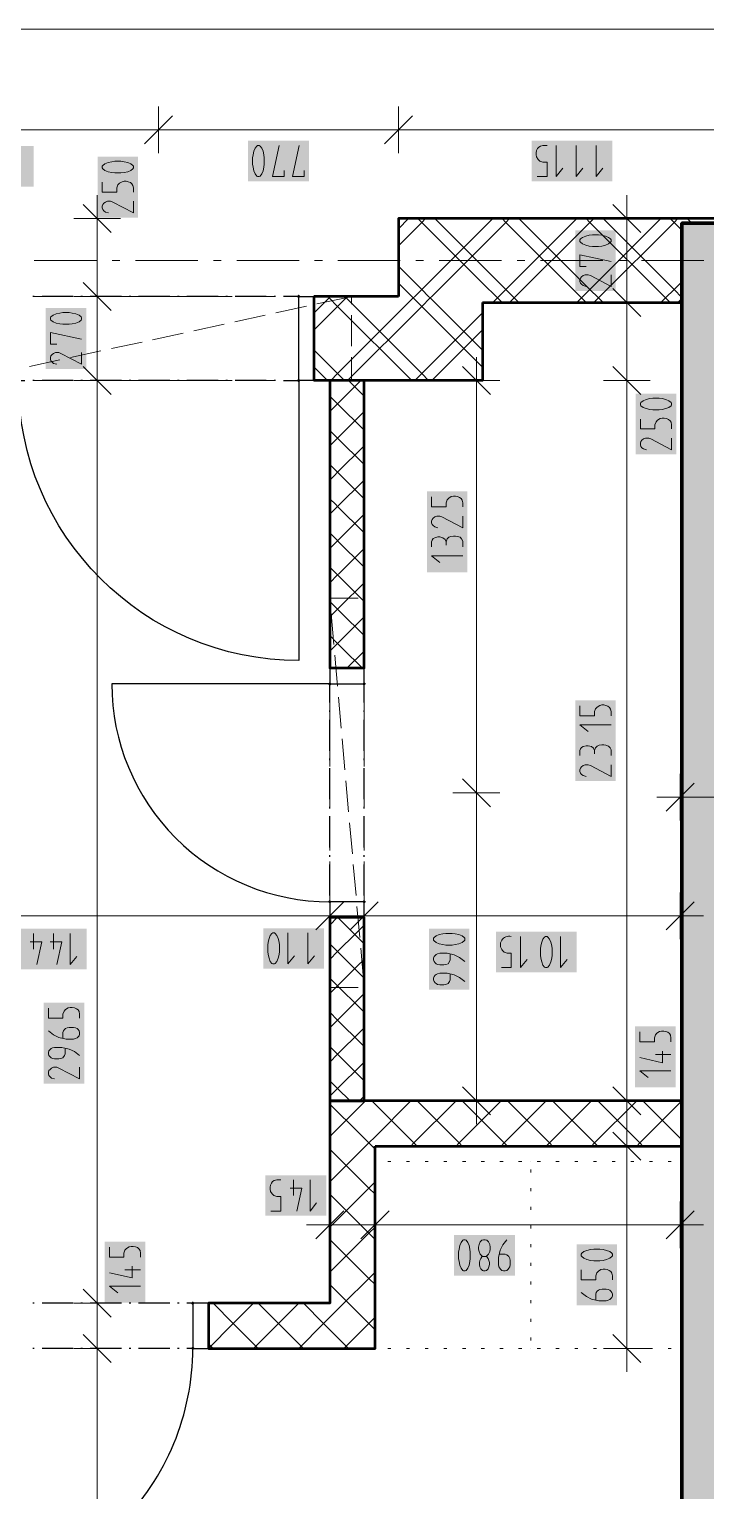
# Model space of a CAD drawing. Header units: millimetres. Extents: x 0 to 594, y 0 to 420.
# Drawn here: x 392.94 to 415.2, y 176.43 to 224.56 of the extents above; entities that cross this region are included whole.
import ezdxf

# ---------------------------------------------------------------- set-up
doc = ezdxf.new("R2010")
doc.units = ezdxf.units.MM
doc.header["$LTSCALE"] = 8
for name, color, linetype in [('PDF_Dvere', 7, 'Continuous'), ('PDF_Koty delkove', 7, 'Continuous'), ('PDF_Nabytek', 7, 'Continuous'), ('PDF_Osy hlavni', 7, 'Continuous'), ('PDF_Preklady', 7, 'Continuous'), ('PDF_Pricky zdene', 7, 'Continuous'), ('PDF_Steny akusticke', 7, 'Continuous'), ('PDF_Steny obvodove nosne', 7, 'Continuous')]:
    doc.layers.add(name, color=color, linetype=linetype)

msp = doc.modelspace()

# ---------------------------------------------------------------- linework, layer by layer
at = {"layer": 'PDF_Dvere', "lineweight": 25}
for points in [[(393.103, 215.762), (393.052, 215.762)], [(394.384, 215.762), (393.359, 215.762)], [(394.692, 215.762), (394.64, 215.762)], [(395.973, 215.762), (394.948, 215.762)], [(396.28, 215.762), (396.229, 215.762)], [(397.562, 215.762), (396.537, 215.762)], [(397.869, 215.762), (397.818, 215.762)], [(399.15, 215.762), (398.125, 215.762)], [(399.458, 215.762), (399.407, 215.762)], [(400.739, 215.762), (399.714, 215.762)], [(401.047, 215.762), (400.995, 215.762)], [(401.804, 215.762), (401.303, 215.762)], [(393.103, 212.995), (393.052, 212.995)], [(394.384, 212.995), (393.359, 212.995)], [(394.692, 212.995), (394.64, 212.995)], [(395.973, 212.995), (394.948, 212.995)], [(396.28, 212.995), (396.229, 212.995)], [(397.562, 212.995), (396.537, 212.995)], [(397.869, 212.995), (397.818, 212.995)], [(399.15, 212.995), (398.125, 212.995)], [(399.458, 212.995), (399.407, 212.995)], [(400.739, 212.995), (399.714, 212.995)], [(401.047, 212.995), (400.995, 212.995)], [(403.957, 202.384), (403.957, 203.001)], [(402.829, 202.076), (402.829, 202.128)], [(402.829, 200.795), (402.829, 201.82)], [(403.957, 202.076), (403.957, 202.128)], [(403.957, 200.795), (403.957, 201.82)], [(402.829, 200.488), (402.829, 200.539)], [(403.957, 200.488), (403.957, 200.539)], [(402.829, 199.206), (402.829, 200.231)], [(403.957, 199.206), (403.957, 200.231)], [(402.829, 198.899), (402.829, 198.95)], [(403.957, 198.899), (403.957, 198.95)], [(402.829, 197.618), (402.829, 198.643)], [(403.957, 197.618), (403.957, 198.643)], [(402.829, 197.31), (402.829, 197.361)], [(403.957, 197.31), (403.957, 197.361)], [(402.829, 196.029), (402.829, 197.054)], [(403.957, 196.029), (403.957, 197.054)], [(393.103, 182.604), (393.052, 182.604)], [(394.384, 182.604), (393.359, 182.604)], [(394.692, 182.604), (394.64, 182.604)], [(395.973, 182.604), (394.948, 182.604)], [(396.28, 182.604), (396.229, 182.604)], [(397.562, 182.604), (396.537, 182.604)], [(397.869, 182.604), (397.818, 182.604)], [(398.319, 182.604), (398.125, 182.604)], [(393.103, 181.118), (393.052, 181.118)], [(394.384, 181.118), (393.359, 181.118)], [(394.692, 181.118), (394.64, 181.118)], [(395.973, 181.118), (394.948, 181.118)], [(396.28, 181.118), (396.229, 181.118)], [(397.562, 181.118), (396.537, 181.118)], [(397.869, 181.118), (397.818, 181.118)]]:
    msp.add_lwpolyline(points, dxfattribs=at)
for points in [[(401.804, 215.762), (402.317, 215.762), (402.317, 212.995), (401.804, 212.995)], [(403.957, 203.001), (403.957, 203.514), (402.829, 203.514), (402.829, 203.001)], [(403.957, 195.314), (403.957, 195.826), (402.829, 195.826), (402.829, 195.314)], [(398.832, 182.604), (398.319, 182.604), (398.319, 181.118), (398.832, 181.118)]]:
    msp.add_lwpolyline(points, close=True, dxfattribs=at)
for points in [[(401.303, 212.995), (401.804, 212.995), (401.804, 203.77, -0.414213), (392.579, 212.995), (392.795, 212.995)], [(402.829, 202.384), (402.829, 203.001), (395.654, 203.001, 0.414214), (402.829, 195.826)], [(390.12, 181.118), (390.12, 172.918, 0.414214), (398.319, 181.118), (398.125, 181.118)]]:
    msp.add_lwpolyline(points, format="xyb", dxfattribs=at)
at = {"layer": 'PDF_Dvere', "lineweight": 25, "transparency": 33554559}
for points in [[(401.868, 215.762), (401.804, 215.698), (401.804, 215.826), (401.74, 215.762)], [(401.868, 212.995), (401.804, 212.931), (401.804, 213.059), (401.74, 212.995)], [(402.829, 202.937), (402.765, 203.001), (402.893, 203.001), (402.829, 203.065)], [(403.957, 202.937), (403.893, 203.001), (404.021, 203.001), (403.957, 203.065)], [(402.829, 195.762), (402.765, 195.826), (402.893, 195.826), (402.829, 195.89)], [(403.957, 195.762), (403.893, 195.826), (404.021, 195.826), (403.957, 195.89)], [(398.384, 182.604), (398.319, 182.54), (398.319, 182.668), (398.255, 182.604)], [(398.384, 181.118), (398.319, 181.054), (398.319, 181.182), (398.255, 181.118)]]:
    msp.add_solid(points, dxfattribs=at)
at = {"layer": 'PDF_Koty delkove', "lineweight": 18}
for points in [[(510.402, 224.562), (490.697, 224.562), (470.838, 224.562), (469.351, 224.562), (157.447, 224.562)], [(397.192, 222.015), (397.192, 221.246), (397.192, 220.477)], [(405.084, 222.015), (405.084, 221.246), (405.084, 220.477)], [(397.653, 221.707), (396.731, 220.785)], [(405.546, 221.707), (404.623, 220.785)], [(416.513, 221.246), (405.084, 221.246), (397.192, 221.246), (389.71, 221.246), (312.015, 221.246), (304.533, 221.246), (293.412, 221.246), (290.798, 221.246), (281.778, 221.246), (279.164, 221.246), (268.043, 221.246), (260.561, 221.246), (182.866, 221.246)], [(400.289, 220.323), (400.289, 220.118), (400.303, 220.016), (400.33, 219.896), (400.371, 219.794), (400.426, 219.725), (400.453, 219.709), (400.508, 219.709), (400.536, 219.725), (400.59, 219.794), (400.631, 219.896), (400.659, 220.016), (400.673, 220.118), (400.673, 220.323), (400.659, 220.425), (400.631, 220.545), (400.59, 220.648), (400.536, 220.716), (400.508, 220.734), (400.453, 220.734), (400.426, 220.716), (400.371, 220.648), (400.33, 220.545), (400.303, 220.425), (400.289, 220.323)], [(401.33, 219.913), (401.33, 219.709), (400.946, 219.709), (401.165, 220.734)], [(401.987, 219.913), (401.987, 219.709), (401.603, 219.709), (401.822, 220.734)], [(409.648, 219.709), (409.977, 219.709), (409.977, 220.186), (409.84, 220.186), (409.744, 220.221), (409.689, 220.272), (409.635, 220.358), (409.621, 220.425), (409.621, 220.494), (409.635, 220.563), (409.662, 220.63), (409.703, 220.681), (409.758, 220.716), (409.84, 220.734), (409.977, 220.734)], [(410.278, 220.734), (410.278, 219.709), (410.497, 219.981)], [(410.935, 220.734), (410.935, 219.709), (411.154, 219.981)], [(411.592, 220.734), (411.592, 219.709), (411.811, 219.981)], [(395.343, 219.528), (395.343, 219.199), (395.821, 219.199), (395.821, 219.337), (395.856, 219.432), (395.907, 219.487), (395.992, 219.541), (396.06, 219.555), (396.129, 219.555), (396.197, 219.541), (396.265, 219.514), (396.316, 219.473), (396.351, 219.419), (396.368, 219.337), (396.368, 219.199)], [(395.175, 218.325), (395.175, 219.094)], [(412.598, 218.325), (412.598, 219.094)], [(395.636, 217.864), (394.714, 218.786)], [(396.368, 218.898), (396.368, 218.514), (395.685, 218.871), (395.616, 218.898), (395.514, 218.898), (395.446, 218.871), (395.395, 218.83), (395.36, 218.789), (395.343, 218.734), (395.343, 218.68), (395.36, 218.625)], [(395.36, 218.625), (395.395, 218.583), (395.446, 218.542), (395.547, 218.514)], [(413.059, 217.864), (412.137, 218.786)], [(395.944, 218.325), (395.175, 218.325), (394.406, 218.325)], [(395.175, 131.969), (395.175, 163.41), (395.175, 172.733), (395.175, 181.118), (395.175, 182.604), (395.175, 212.995), (395.175, 215.762), (395.175, 218.325)], [(413.367, 218.325), (412.598, 218.325), (411.829, 218.325)], [(412.598, 181.118), (412.598, 183.74), (412.598, 187.78), (412.598, 188.215), (412.598, 189.266), (412.598, 212.995), (412.598, 215.557), (412.598, 218.325)], [(411.264, 216.75), (411.06, 216.75), (411.06, 217.133), (412.085, 216.915)], [(395.636, 215.301), (394.714, 216.224)], [(412.085, 216.092), (411.402, 216.449), (411.333, 216.476), (411.231, 216.476), (411.163, 216.449), (411.112, 216.408), (411.077, 216.367), (411.06, 216.312), (411.06, 216.258), (411.077, 216.203), (411.112, 216.161), (411.163, 216.12), (411.264, 216.092)], [(412.085, 216.476), (412.085, 216.092)], [(395.944, 215.762), (395.175, 215.762), (394.406, 215.762)], [(413.059, 215.096), (412.137, 216.019)], [(413.367, 215.557), (412.598, 215.557), (411.829, 215.557)], [(393.842, 214.187), (393.638, 214.187), (393.638, 214.571), (394.663, 214.352)], [(394.663, 213.914), (394.663, 213.53), (393.979, 213.886), (393.91, 213.914), (393.808, 213.914), (393.74, 213.886), (393.689, 213.845), (393.654, 213.804), (393.638, 213.749), (393.638, 213.695), (393.654, 213.64), (393.689, 213.599), (393.74, 213.558), (393.842, 213.53)], [(407.651, 212.995), (407.651, 213.764)], [(395.636, 212.534), (394.714, 213.456)], [(408.112, 212.534), (407.19, 213.456)], [(413.059, 212.534), (412.137, 213.456)], [(395.944, 212.995), (395.175, 212.995), (394.406, 212.995)], [(408.42, 212.995), (407.651, 212.995), (406.882, 212.995)], [(407.651, 189.266), (407.651, 199.414), (407.651, 212.995)], [(413.367, 212.995), (412.598, 212.995), (411.829, 212.995)], [(413.05, 211.725), (413.05, 211.397), (413.528, 211.397), (413.528, 211.534), (413.562, 211.629), (413.614, 211.684), (413.699, 211.739), (413.766, 211.753), (413.835, 211.753), (413.904, 211.739), (413.971, 211.712), (414.023, 211.67), (414.058, 211.616), (414.075, 211.534), (414.075, 211.397)], [(413.391, 211.068), (413.323, 211.096), (413.22, 211.096), (413.152, 211.068), (413.101, 211.027), (413.066, 210.986), (413.05, 210.931), (413.05, 210.877), (413.066, 210.822), (413.101, 210.781), (413.152, 210.74), (413.254, 210.712)], [(414.075, 211.096), (414.075, 210.712), (413.391, 211.068)], [(406.177, 209.159), (406.177, 208.83), (406.655, 208.83), (406.655, 208.967), (406.69, 209.062), (406.741, 209.118), (406.826, 209.172), (406.894, 209.186), (406.962, 209.186), (407.031, 209.172), (407.099, 209.145), (407.15, 209.104), (407.185, 209.049), (407.202, 208.967), (407.202, 208.83)], [(407.202, 208.145), (406.519, 208.502), (406.45, 208.529), (406.347, 208.529), (406.28, 208.502), (406.229, 208.46), (406.194, 208.419), (406.177, 208.364), (406.177, 208.31), (406.194, 208.255), (406.229, 208.214), (406.28, 208.173), (406.381, 208.145)], [(407.202, 208.529), (407.202, 208.145)], [(406.177, 207.516), (406.177, 207.68), (406.194, 207.735), (406.229, 207.789), (406.28, 207.817), (406.381, 207.844), (406.45, 207.844), (406.552, 207.817), (406.621, 207.762), (406.655, 207.68), (406.655, 207.571)], [(407.202, 207.516), (407.202, 207.707), (407.167, 207.775), (407.116, 207.831), (407.031, 207.858), (406.962, 207.872), (406.894, 207.872), (406.809, 207.858), (406.741, 207.831), (406.69, 207.775), (406.655, 207.68)], [(407.202, 207.215), (406.177, 207.215), (406.45, 206.996)], [(411.06, 202.281), (411.06, 201.953), (411.538, 201.953), (411.538, 202.09), (411.573, 202.185), (411.624, 202.24), (411.709, 202.294), (411.777, 202.308), (411.846, 202.308), (411.914, 202.294), (411.982, 202.267), (412.033, 202.226), (412.068, 202.172), (412.085, 202.09), (412.085, 201.953)], [(412.085, 201.651), (411.06, 201.651), (411.333, 201.433)], [(411.06, 200.638), (411.06, 200.803), (411.077, 200.858), (411.112, 200.912), (411.163, 200.94), (411.264, 200.967), (411.333, 200.967), (411.436, 200.94), (411.504, 200.885), (411.538, 200.803), (411.538, 200.693)], [(412.085, 200.638), (412.085, 200.83), (412.051, 200.898), (411.999, 200.953), (411.914, 200.98), (411.846, 200.994), (411.777, 200.994), (411.692, 200.98), (411.624, 200.953), (411.573, 200.898), (411.538, 200.803)], [(412.085, 199.953), (411.402, 200.31), (411.333, 200.337), (411.231, 200.337), (411.163, 200.31), (411.112, 200.269), (411.077, 200.228), (411.06, 200.173), (411.06, 200.119), (411.077, 200.064), (411.112, 200.022), (411.163, 199.981), (411.264, 199.953)], [(412.085, 200.337), (412.085, 199.953)], [(408.112, 198.953), (407.19, 199.875)], [(414.361, 200.043), (414.361, 199.274), (414.361, 198.505)], [(408.42, 199.414), (407.651, 199.414), (406.882, 199.414)], [(414.361, 199.274), (413.592, 199.274)], [(414.822, 199.735), (413.899, 198.813)], [(414.361, 199.274), (416.513, 199.274), (436.5, 199.274), (437.628, 199.274), (446.801, 199.274), (454.437, 199.274), (456.179, 199.274), (457.051, 199.274), (459.511, 199.274), (460.383, 199.274), (462.125, 199.274), (478.935, 199.274), (481.087, 199.274), (493.387, 199.274), (496.155, 199.274), (515.066, 199.274), (516.193, 199.274), (522.307, 199.274), (528.074, 199.274), (544.227, 199.274), (545.764, 199.274), (549.377, 199.274), (549.557, 199.274), (550.326, 199.274)], [(402.829, 196.129), (402.829, 195.36), (402.829, 194.592)], [(403.957, 196.129), (403.957, 195.36), (403.957, 194.592)], [(414.361, 196.129), (414.361, 195.36), (414.361, 194.592)], [(403.291, 195.822), (402.368, 194.899)], [(404.418, 195.822), (403.496, 194.899)], [(414.822, 195.822), (413.899, 194.899)], [(414.361, 195.36), (409.809, 195.36), (405.53, 195.36), (403.957, 195.36), (402.829, 195.36), (388.07, 195.36), (386.942, 195.36)], [(414.361, 195.36), (415.129, 195.36)], [(392.973, 194.508), (393.356, 194.508), (393.191, 193.757)], [(393.082, 194.782), (393.082, 194.269)], [(393.63, 194.508), (394.013, 194.508), (393.848, 193.757)], [(393.739, 194.782), (393.739, 194.269)], [(394.287, 194.782), (394.287, 193.757), (394.505, 194.029)], [(401.446, 194.803), (401.446, 193.778), (401.665, 194.05)], [(402.103, 194.803), (402.103, 193.778), (402.322, 194.05)], [(409.102, 194.682), (409.102, 193.657), (409.321, 193.93)], [(410.417, 194.682), (410.417, 193.657), (410.635, 193.93)], [(407.266, 193.855), (407.095, 193.992), (406.924, 194.075), (406.685, 194.129), (406.445, 194.129), (406.377, 194.115), (406.326, 194.088), (406.292, 194.061), (406.257, 194.02), (406.241, 193.965), (406.241, 193.91), (406.257, 193.855), (406.292, 193.814), (406.326, 193.787), (406.377, 193.759), (406.445, 193.745), (406.582, 193.745), (406.65, 193.759), (406.719, 193.787)], [(406.719, 193.787), (406.77, 193.855), (406.787, 193.91), (406.787, 194.102)], [(407.266, 193.198), (407.095, 193.335), (406.924, 193.418), (406.685, 193.472), (406.445, 193.472), (406.377, 193.458), (406.326, 193.431), (406.292, 193.404), (406.257, 193.363), (406.241, 193.308), (406.241, 193.253), (406.257, 193.198), (406.292, 193.157), (406.326, 193.13), (406.377, 193.102), (406.445, 193.088), (406.582, 193.088), (406.65, 193.102), (406.719, 193.13), (406.77, 193.198), (406.787, 193.253), (406.787, 193.445)], [(393.571, 192.318), (393.571, 191.99), (394.049, 191.99), (394.049, 192.127), (394.084, 192.222), (394.135, 192.277), (394.22, 192.331), (394.288, 192.345), (394.356, 192.345), (394.425, 192.331), (394.493, 192.304), (394.544, 192.263), (394.579, 192.209), (394.596, 192.127), (394.596, 191.99)], [(394.049, 191.333), (394.049, 191.524), (394.066, 191.579), (394.1, 191.62), (394.135, 191.647), (394.185, 191.674), (394.254, 191.688), (394.39, 191.688), (394.459, 191.674), (394.51, 191.647), (394.544, 191.62), (394.579, 191.579), (394.596, 191.524), (394.596, 191.47), (394.579, 191.415), (394.544, 191.374), (394.51, 191.347), (394.459, 191.319), (394.39, 191.305), (394.151, 191.305), (393.913, 191.36), (393.741, 191.442), (393.571, 191.579)], [(413.029, 191.541), (413.029, 191.212), (413.507, 191.212), (413.507, 191.349), (413.542, 191.444), (413.593, 191.499), (413.678, 191.554), (413.746, 191.568), (413.814, 191.568), (413.883, 191.554), (413.951, 191.527), (414.002, 191.485), (414.037, 191.431), (414.054, 191.349), (414.054, 191.212)], [(393.623, 190.963), (393.588, 190.922), (393.571, 190.867), (393.571, 190.813), (393.588, 190.758), (393.623, 190.717), (393.656, 190.689), (393.708, 190.662), (393.775, 190.648), (393.913, 190.648), (393.98, 190.662), (394.049, 190.689), (394.1, 190.758), (394.118, 190.813), (394.118, 191.004)], [(394.596, 190.758), (394.425, 190.895), (394.254, 190.977), (394.015, 191.031), (393.775, 191.031), (393.708, 191.017), (393.656, 190.99), (393.623, 190.963)], [(413.781, 190.911), (413.781, 190.527), (413.029, 190.692)], [(414.054, 190.801), (413.542, 190.801)], [(394.596, 190.374), (394.596, 189.991), (393.913, 190.347), (393.844, 190.374), (393.741, 190.374), (393.674, 190.347), (393.623, 190.306), (393.588, 190.265), (393.571, 190.21), (393.571, 190.156), (393.588, 190.101), (393.623, 190.06), (393.674, 190.018), (393.775, 189.991)], [(414.054, 190.254), (413.029, 190.254), (413.302, 190.035)], [(408.112, 188.805), (407.19, 189.728)], [(413.059, 188.805), (412.137, 189.728)], [(408.42, 189.266), (407.651, 189.266), (406.882, 189.266)], [(407.651, 189.266), (407.651, 188.498)], [(413.367, 189.266), (412.598, 189.266), (411.829, 189.266)], [(413.059, 187.319), (412.137, 188.241)], [(413.367, 187.78), (412.598, 187.78), (411.829, 187.78)], [(400.891, 185.639), (401.22, 185.639), (401.22, 186.117), (401.082, 186.117), (400.987, 186.152), (400.932, 186.203), (400.878, 186.288), (400.864, 186.356), (400.864, 186.425), (400.878, 186.493), (400.905, 186.561), (400.946, 186.612), (401, 186.647), (401.082, 186.664), (401.22, 186.664)], [(401.521, 186.391), (401.904, 186.391), (401.739, 185.639)], [(401.63, 186.664), (401.63, 186.152)], [(402.178, 186.664), (402.178, 185.639), (402.396, 185.912)], [(402.829, 185.956), (402.829, 185.187), (402.829, 184.419)], [(404.316, 185.956), (404.316, 185.187), (404.316, 184.419)], [(414.361, 185.956), (414.361, 185.187), (414.361, 184.419)], [(403.291, 185.649), (402.368, 184.726)], [(404.777, 185.649), (403.854, 184.726)], [(414.822, 185.649), (413.899, 184.726)], [(402.829, 185.187), (402.061, 185.187)], [(414.361, 185.187), (408.287, 185.187), (407.891, 185.187), (404.316, 185.187), (402.829, 185.187)], [(414.361, 185.187), (415.129, 185.187)], [(395.576, 184.45), (395.576, 184.121), (396.054, 184.121), (396.054, 184.258), (396.089, 184.353), (396.14, 184.408), (396.225, 184.463), (396.293, 184.477), (396.361, 184.477), (396.43, 184.463), (396.498, 184.436), (396.549, 184.394), (396.584, 184.34), (396.601, 184.258), (396.601, 184.121)], [(407.724, 184.456), (407.724, 184.388), (407.738, 184.303), (407.779, 184.217), (407.834, 184.166), (407.861, 184.149), (407.971, 184.149), (407.998, 184.166), (408.053, 184.217), (408.094, 184.303), (408.108, 184.388), (408.108, 184.456), (408.094, 184.541), (408.053, 184.627), (407.998, 184.679), (407.943, 184.696), (407.889, 184.696), (407.834, 184.679), (407.779, 184.627)], [(407.779, 184.627), (407.738, 184.541), (407.724, 184.456)], [(408.655, 184.696), (408.518, 184.525), (408.436, 184.354), (408.381, 184.115), (408.381, 183.875), (408.395, 183.807), (408.422, 183.756), (408.45, 183.722), (408.491, 183.688), (408.546, 183.671), (408.6, 183.671), (408.655, 183.688), (408.696, 183.722), (408.723, 183.756), (408.751, 183.807), (408.765, 183.875), (408.765, 184.012), (408.751, 184.08), (408.723, 184.149), (408.655, 184.2), (408.6, 184.217), (408.408, 184.217)], [(407.971, 184.149), (407.998, 184.131), (408.039, 184.08), (408.066, 184.012), (408.08, 183.944), (408.08, 183.875), (408.066, 183.807), (408.039, 183.739), (407.984, 183.688), (407.943, 183.671), (407.889, 183.671), (407.848, 183.688), (407.793, 183.739), (407.765, 183.807), (407.751, 183.875), (407.751, 183.944), (407.765, 184.012), (407.793, 184.08), (407.834, 184.131), (407.861, 184.149)], [(396.328, 183.82), (396.328, 183.436), (395.576, 183.601)], [(396.601, 183.71), (396.089, 183.71)], [(411.102, 183.702), (411.102, 183.373), (411.58, 183.373), (411.58, 183.511), (411.614, 183.606), (411.666, 183.661), (411.751, 183.715), (411.818, 183.729), (411.887, 183.729)], [(411.887, 183.729), (411.956, 183.715), (412.023, 183.688), (412.075, 183.647), (412.109, 183.593), (412.127, 183.511), (412.127, 183.373)], [(395.636, 182.143), (394.714, 183.065)], [(396.601, 183.163), (395.576, 183.163), (395.849, 182.944)], [(411.58, 182.716), (411.58, 182.908), (411.597, 182.963), (411.631, 183.004), (411.666, 183.031), (411.716, 183.058), (411.785, 183.072), (411.921, 183.072), (411.99, 183.058), (412.041, 183.031), (412.075, 183.004), (412.109, 182.963), (412.127, 182.908), (412.127, 182.853), (412.109, 182.798), (412.075, 182.757), (412.041, 182.73), (411.99, 182.702), (411.921, 182.688), (411.682, 182.688), (411.443, 182.743), (411.272, 182.826), (411.102, 182.963)], [(395.944, 182.604), (395.175, 182.604), (394.406, 182.604)], [(395.636, 180.656), (394.714, 181.579)], [(413.059, 180.656), (412.137, 181.579)], [(395.944, 181.118), (395.175, 181.118), (394.406, 181.118)], [(413.367, 181.118), (412.598, 181.118), (411.829, 181.118)], [(412.598, 181.118), (412.598, 180.349)]]:
    msp.add_lwpolyline(points, dxfattribs=at)
for points in [[(395.957, 220.212), (395.752, 220.212), (395.651, 220.198), (395.531, 220.171), (395.429, 220.13), (395.36, 220.076), (395.343, 220.048), (395.343, 219.994), (395.36, 219.966), (395.429, 219.912), (395.531, 219.87), (395.651, 219.843), (395.752, 219.829), (395.957, 219.829), (396.06, 219.843), (396.18, 219.87), (396.282, 219.912), (396.351, 219.966), (396.368, 219.994), (396.368, 220.048), (396.351, 220.076), (396.282, 220.13), (396.18, 220.171), (396.06, 220.198)], [(411.674, 217.79), (411.469, 217.79), (411.368, 217.776), (411.248, 217.749), (411.146, 217.708), (411.077, 217.654), (411.06, 217.626), (411.06, 217.572), (411.077, 217.544), (411.146, 217.49), (411.248, 217.448), (411.368, 217.421), (411.469, 217.407), (411.674, 217.407), (411.777, 217.421), (411.897, 217.448), (411.999, 217.49), (412.068, 217.544), (412.085, 217.572), (412.085, 217.626), (412.068, 217.654), (411.999, 217.708), (411.897, 217.749), (411.777, 217.776)], [(394.252, 215.228), (394.047, 215.228), (393.945, 215.214), (393.825, 215.187), (393.723, 215.146), (393.654, 215.091), (393.638, 215.063), (393.638, 215.009), (393.654, 214.981), (393.723, 214.927), (393.825, 214.886), (393.945, 214.858), (394.047, 214.844), (394.252, 214.844), (394.354, 214.858), (394.474, 214.886), (394.577, 214.927), (394.645, 214.981), (394.663, 215.009), (394.663, 215.063), (394.645, 215.091), (394.577, 215.146), (394.474, 215.187), (394.354, 215.214)], [(413.664, 212.41), (413.459, 212.41), (413.357, 212.396), (413.238, 212.369), (413.135, 212.327), (413.066, 212.273), (413.05, 212.245), (413.05, 212.191), (413.066, 212.163), (413.135, 212.109), (413.238, 212.068), (413.357, 212.04), (413.459, 212.026), (413.664, 212.026), (413.766, 212.04), (413.886, 212.068), (413.989, 212.109), (414.058, 212.163), (414.075, 212.191), (414.075, 212.245), (414.058, 212.273), (413.989, 212.327), (413.886, 212.369), (413.766, 212.396)], [(400.789, 194.392), (400.789, 194.187), (400.803, 194.085), (400.83, 193.965), (400.871, 193.863), (400.926, 193.794), (400.954, 193.778), (401.008, 193.778), (401.036, 193.794), (401.09, 193.863), (401.131, 193.965), (401.159, 194.085), (401.173, 194.187), (401.173, 194.392), (401.159, 194.494), (401.131, 194.614), (401.09, 194.717), (401.036, 194.785), (401.008, 194.803), (400.954, 194.803), (400.926, 194.785), (400.871, 194.717), (400.83, 194.614), (400.803, 194.494)], [(406.855, 194.786), (406.65, 194.786), (406.549, 194.772), (406.429, 194.745), (406.326, 194.704), (406.257, 194.65), (406.241, 194.622), (406.241, 194.567), (406.257, 194.539), (406.326, 194.485), (406.429, 194.444), (406.549, 194.416), (406.65, 194.402), (406.855, 194.402), (406.957, 194.416), (407.077, 194.444), (407.18, 194.485), (407.249, 194.539), (407.266, 194.567), (407.266, 194.622), (407.249, 194.65), (407.18, 194.704), (407.077, 194.745), (406.957, 194.772)], [(409.76, 194.271), (409.76, 194.066), (409.774, 193.965), (409.801, 193.845), (409.842, 193.742), (409.896, 193.674), (409.924, 193.657), (409.978, 193.657), (410.006, 193.674), (410.06, 193.742), (410.101, 193.845), (410.129, 193.965), (410.143, 194.066), (410.143, 194.271), (410.129, 194.374), (410.101, 194.494), (410.06, 194.596), (410.006, 194.665), (409.978, 194.682), (409.924, 194.682), (409.896, 194.665), (409.842, 194.596), (409.801, 194.494), (409.774, 194.374)], [(407.067, 184.285), (407.067, 184.08), (407.081, 183.979), (407.108, 183.859), (407.149, 183.756), (407.204, 183.688), (407.232, 183.671), (407.286, 183.671), (407.314, 183.688), (407.368, 183.756), (407.409, 183.859), (407.437, 183.979), (407.451, 184.08), (407.451, 184.285), (407.437, 184.388), (407.409, 184.508), (407.368, 184.61), (407.314, 184.679), (407.286, 184.696), (407.232, 184.696), (407.204, 184.679), (407.149, 184.61), (407.108, 184.508), (407.081, 184.388)], [(411.716, 184.386), (411.511, 184.386), (411.409, 184.372), (411.289, 184.345), (411.187, 184.304), (411.118, 184.25), (411.102, 184.222), (411.102, 184.168), (411.118, 184.14), (411.187, 184.085), (411.289, 184.044), (411.409, 184.016), (411.511, 184.002), (411.716, 184.002), (411.818, 184.016), (411.938, 184.044), (412.041, 184.085), (412.109, 184.14), (412.127, 184.168), (412.127, 184.222), (412.109, 184.25), (412.041, 184.304), (411.938, 184.345), (411.818, 184.372)]]:
    msp.add_lwpolyline(points, close=True, dxfattribs=at)
msp.add_lwpolyline([(408.473, 193.657), (408.801, 193.657), (408.801, 194.135), (408.664, 194.135), (408.569, 194.17), (408.514, 194.221, -0.753191), (408.801, 194.682)], format="xyb", dxfattribs=at)
at = {"layer": 'PDF_Koty delkove', "color": 7, "lineweight": 18, "true_color": 0xffffff, "transparency": 33554559}
for points in [[(393.089, 220.713), (391.084, 220.713), (393.089, 219.381), (391.084, 219.381)], [(402.141, 220.887), (400.136, 220.887), (402.141, 219.555), (400.136, 219.555)], [(412.13, 220.887), (409.468, 220.887), (412.13, 219.555), (409.468, 219.555)], [(396.522, 218.361), (396.522, 220.366), (395.19, 218.361), (395.19, 220.366)], [(412.239, 215.939), (412.239, 217.944), (410.907, 215.939), (410.907, 217.944)], [(394.816, 213.376), (394.816, 215.381), (393.484, 213.376), (393.484, 215.381)], [(414.229, 210.558), (414.229, 212.563), (412.896, 210.558), (412.896, 212.563)], [(407.356, 206.677), (407.356, 209.339), (406.024, 206.677), (406.024, 209.339)], [(412.239, 199.8), (412.239, 202.462), (410.907, 199.8), (410.907, 202.462)], [(402.641, 194.956), (400.636, 194.956), (402.641, 193.624), (400.636, 193.624)], [(394.824, 194.935), (392.162, 194.935), (394.824, 193.603), (392.162, 193.603)], [(407.42, 192.934), (407.42, 194.939), (406.087, 192.934), (406.087, 194.939)], [(410.954, 194.836), (408.292, 194.836), (410.954, 193.503), (408.292, 193.503)], [(394.75, 189.837), (394.75, 192.499), (393.418, 189.837), (393.418, 192.499)], [(414.208, 189.716), (414.208, 191.721), (412.875, 189.716), (412.875, 191.721)], [(402.715, 186.818), (400.71, 186.818), (402.715, 185.486), (400.71, 185.486)], [(408.919, 184.85), (406.914, 184.85), (408.919, 183.517), (406.914, 183.517)], [(396.755, 182.625), (396.755, 184.63), (395.422, 182.625), (395.422, 184.63)], [(412.281, 182.535), (412.281, 184.54), (410.948, 182.535), (410.948, 184.54)]]:
    msp.add_solid(points, dxfattribs=at)
at = {"layer": 'PDF_Nabytek', "lineweight": 13}
for points in [[(404.316, 187.268), (404.316, 187.268)], [(404.839, 187.268), (404.737, 187.268)], [(405.454, 187.268), (405.352, 187.268)], [(406.069, 187.268), (405.967, 187.268)], [(406.684, 187.268), (406.582, 187.268)], [(407.299, 187.268), (407.197, 187.268)], [(407.914, 187.268), (407.812, 187.268)], [(408.529, 187.268), (408.427, 187.268)], [(409.144, 187.268), (409.042, 187.268)], [(409.441, 187.268), (409.441, 187.268)], [(409.759, 187.268), (409.656, 187.268)], [(410.374, 187.268), (410.271, 187.268)], [(410.989, 187.268), (410.886, 187.268)], [(411.604, 187.268), (411.501, 187.268)], [(412.219, 187.268), (412.116, 187.268)], [(412.834, 187.268), (412.731, 187.268)], [(413.449, 187.268), (413.346, 187.268)], [(414.064, 187.268), (413.961, 187.268)], [(414.361, 187.268), (414.361, 187.268)], [(409.441, 186.907), (409.441, 187.009)], [(409.441, 186.292), (409.441, 186.394)], [(409.441, 185.677), (409.441, 185.779)], [(409.441, 185.062), (409.441, 185.164)], [(409.441, 184.447), (409.441, 184.549)], [(409.441, 183.832), (409.441, 183.934)], [(409.441, 183.217), (409.441, 183.319)], [(409.441, 182.602), (409.441, 182.704)], [(409.441, 181.987), (409.441, 182.089)], [(409.441, 181.372), (409.441, 181.474)], [(404.316, 181.118), (404.316, 181.118)], [(404.839, 181.118), (404.737, 181.118)], [(405.454, 181.118), (405.352, 181.118)], [(406.069, 181.118), (405.967, 181.118)], [(406.684, 181.118), (406.582, 181.118)], [(407.299, 181.118), (407.197, 181.118)], [(407.914, 181.118), (407.812, 181.118)], [(408.529, 181.118), (408.427, 181.118)], [(409.144, 181.118), (409.042, 181.118)], [(409.441, 181.118), (409.441, 181.118)], [(409.759, 181.118), (409.656, 181.118)], [(410.374, 181.118), (410.271, 181.118)], [(410.989, 181.118), (410.886, 181.118)], [(411.604, 181.118), (411.501, 181.118)], [(412.219, 181.118), (412.116, 181.118)], [(412.834, 181.118), (412.731, 181.118)], [(413.449, 181.118), (413.346, 181.118)], [(414.064, 181.118), (413.961, 181.118)], [(414.361, 181.118), (414.361, 181.118)]]:
    msp.add_lwpolyline(points, dxfattribs=at)
at = {"layer": 'PDF_Osy hlavni', "lineweight": 18}
for points in [[(395.153, 216.941), (393.103, 216.941)], [(395.922, 216.941), (395.665, 216.941)], [(398.484, 216.941), (396.434, 216.941)], [(399.253, 216.941), (398.997, 216.941)], [(401.815, 216.941), (399.765, 216.941)], [(402.584, 216.941), (402.328, 216.941)], [(405.147, 216.941), (403.097, 216.941)], [(405.915, 216.941), (405.659, 216.941)], [(408.478, 216.941), (406.428, 216.941)], [(409.247, 216.941), (408.99, 216.941)], [(411.809, 216.941), (409.759, 216.941)], [(412.578, 216.941), (412.321, 216.941)], [(415.14, 216.941), (413.09, 216.941)]]:
    msp.add_lwpolyline(points, dxfattribs=at)
at = {"layer": 'PDF_Preklady', "lineweight": 18}
for points in [[(394.077, 215.762), (393.052, 215.762)], [(395.46, 215.762), (394.435, 215.762)], [(396.844, 215.762), (395.819, 215.762)], [(398.228, 215.762), (397.203, 215.762)], [(399.612, 215.762), (398.587, 215.762)], [(400.995, 215.762), (399.97, 215.762)], [(402.317, 215.762), (401.354, 215.762)], [(402.379, 215.762), (402.317, 215.762)], [(402.407, 215.514), (403.409, 215.732)], [(403.547, 215.762), (402.738, 215.762)], [(403.547, 215.504), (403.547, 215.762)], [(401.055, 215.22), (402.057, 215.438)], [(398.351, 214.631), (399.353, 214.849)], [(399.703, 214.926), (400.705, 215.144)], [(403.547, 214.12), (403.547, 215.145)], [(395.647, 214.042), (396.649, 214.26)], [(396.999, 214.337), (398.001, 214.555)], [(394.295, 213.748), (395.296, 213.966)], [(403.547, 213.761), (403.547, 212.995), (402.829, 212.995)], [(392.943, 213.454), (393.944, 213.672)], [(394.077, 212.995), (393.052, 212.995)], [(395.46, 212.995), (394.435, 212.995)], [(396.844, 212.995), (395.819, 212.995)], [(398.228, 212.995), (397.203, 212.995)], [(399.612, 212.995), (398.587, 212.995)], [(400.995, 212.995), (399.97, 212.995)], [(402.317, 212.995), (401.354, 212.995)], [(402.379, 212.995), (402.317, 212.995)], [(402.829, 212.995), (402.738, 212.995)], [(402.842, 205.68), (402.829, 205.82)], [(403.763, 205.82), (402.829, 205.82), (402.829, 205.818)], [(403.957, 205.818), (403.957, 205.82)], [(402.829, 204.434), (402.829, 205.459)], [(402.963, 204.301), (402.873, 205.322)], [(403.957, 204.434), (403.957, 205.459)], [(402.829, 203.05), (402.829, 203.514), (402.829, 204.075)], [(403.084, 202.923), (402.994, 203.944)], [(403.957, 203.05), (403.957, 203.514), (403.957, 204.075)], [(402.829, 201.666), (402.829, 202.691)], [(403.957, 201.666), (403.957, 202.691)], [(403.206, 201.544), (403.116, 202.566)], [(402.829, 200.283), (402.829, 201.308)], [(403.957, 200.283), (403.957, 201.308)], [(403.327, 200.166), (403.237, 201.187)], [(402.829, 198.899), (402.829, 199.924)], [(403.448, 198.788), (403.358, 199.809)], [(403.957, 198.899), (403.957, 199.924)], [(402.829, 197.515), (402.829, 198.54)], [(403.57, 197.409), (403.48, 198.43)], [(403.957, 197.515), (403.957, 198.54)], [(402.829, 196.131), (402.829, 197.156)], [(403.691, 196.031), (403.601, 197.052)], [(403.957, 196.131), (403.957, 197.156)], [(402.829, 195.314), (402.829, 195.773)], [(403.812, 194.652), (403.722, 195.673)], [(403.957, 195.314), (403.957, 195.773)], [(402.829, 194.748), (402.829, 195.314)], [(403.957, 194.748), (403.957, 195.314)], [(402.829, 193.364), (402.829, 194.389)], [(403.933, 193.274), (403.844, 194.295)], [(403.957, 193.364), (403.957, 194.389)], [(403.763, 193.008), (402.829, 193.008)]]:
    msp.add_lwpolyline(points, dxfattribs=at)
at = {"layer": 'PDF_Preklady', "lineweight": 18, "transparency": 33554559}
for points in [[(402.363, 215.762), (402.317, 215.716), (402.317, 215.809), (402.271, 215.762)], [(402.363, 215.762), (402.317, 215.716), (402.317, 215.809), (402.271, 215.762)], [(403.547, 215.716), (403.501, 215.762), (403.593, 215.762), (403.547, 215.809)], [(403.593, 215.762), (403.547, 215.716), (403.547, 215.809), (403.501, 215.762)], [(403.502, 215.753), (403.537, 215.808), (403.557, 215.717), (403.592, 215.772)], [(402.363, 212.995), (402.317, 212.949), (402.317, 213.041), (402.271, 212.995)], [(402.363, 212.995), (402.317, 212.949), (402.317, 213.041), (402.271, 212.995)], [(402.876, 212.995), (402.829, 212.949), (402.829, 213.041), (402.783, 212.995)], [(402.876, 212.995), (402.829, 212.949), (402.829, 213.041), (402.783, 212.995)], [(403.593, 212.995), (403.547, 212.949), (403.547, 213.041), (403.501, 212.995)], [(403.547, 212.949), (403.501, 212.995), (403.593, 212.995), (403.547, 213.041)], [(402.833, 205.774), (402.783, 205.816), (402.875, 205.824), (402.825, 205.866)], [(402.876, 205.82), (402.829, 205.774), (402.829, 205.866), (402.783, 205.82)], [(402.829, 205.774), (402.783, 205.82), (402.876, 205.82), (402.829, 205.866)], [(403.957, 205.774), (403.911, 205.82), (404.003, 205.82), (403.957, 205.866)], [(404.003, 205.82), (403.957, 205.774), (403.957, 205.866), (403.911, 205.82)], [(402.829, 203.468), (402.783, 203.514), (402.876, 203.514), (402.829, 203.56)], [(402.829, 203.468), (402.783, 203.514), (402.876, 203.514), (402.829, 203.56)], [(403.957, 203.468), (403.911, 203.514), (404.003, 203.514), (403.957, 203.56)], [(403.957, 203.468), (403.911, 203.514), (404.003, 203.514), (403.957, 203.56)], [(402.829, 195.268), (402.783, 195.314), (402.876, 195.314), (402.829, 195.36)], [(402.829, 195.268), (402.783, 195.314), (402.876, 195.314), (402.829, 195.36)], [(403.957, 195.268), (403.911, 195.314), (404.003, 195.314), (403.957, 195.36)], [(403.957, 195.268), (403.911, 195.314), (404.003, 195.314), (403.957, 195.36)], [(402.829, 192.961), (402.783, 193.008), (402.876, 193.008), (402.829, 193.054)], [(402.876, 193.008), (402.829, 192.961), (402.829, 193.054), (402.783, 193.008)], [(403.961, 192.962), (403.911, 193.004), (404.003, 193.012), (403.953, 193.054)], [(404.003, 193.008), (403.957, 192.961), (403.957, 193.054), (403.911, 193.008)], [(403.957, 192.961), (403.911, 193.008), (404.003, 193.008), (403.957, 193.054)]]:
    msp.add_solid(points, dxfattribs=at)
at = {"layer": 'PDF_Pricky zdene', "lineweight": 9}
for points in [[(403.854, 212.995), (403.086, 212.226), (402.876, 212.016), (402.829, 211.97)], [(403.957, 212.482), (403.444, 212.995)], [(403.957, 211.355), (403.086, 212.226), (402.855, 212.457), (402.829, 212.482)], [(403.957, 211.97), (403.086, 211.099), (402.927, 210.94), (402.829, 210.842)], [(403.957, 210.227), (403.086, 211.099), (402.911, 211.273), (402.829, 211.355)], [(403.957, 210.842), (403.086, 209.971), (402.978, 209.864), (402.829, 209.715)], [(403.957, 209.1), (403.086, 209.971), (402.967, 210.089), (402.829, 210.227)], [(403.957, 209.715), (403.086, 208.844), (403.029, 208.787), (402.829, 208.587)], [(403.957, 207.972), (403.086, 208.844), (403.024, 208.906), (402.829, 209.1)], [(403.957, 208.587), (403.086, 207.716), (403.08, 207.711), (402.829, 207.46)], [(403.957, 206.845), (403.086, 207.716), (403.08, 207.722), (402.829, 207.972)], [(403.957, 207.46), (403.132, 206.635), (403.086, 206.589), (402.829, 206.332)], [(403.957, 205.717), (403.136, 206.538), (403.086, 206.589), (402.829, 206.845)], [(403.957, 206.332), (403.183, 205.558), (403.086, 205.461), (402.829, 205.205)], [(403.957, 204.59), (403.192, 205.354), (403.086, 205.461), (402.829, 205.717)], [(403.957, 205.205), (403.234, 204.482), (403.086, 204.334), (402.829, 204.078)], [(403.906, 203.514), (403.249, 204.171), (403.086, 204.334), (402.829, 204.59)], [(403.957, 204.078), (403.393, 203.514)], [(403.086, 195.314), (402.829, 195.058)], [(403.957, 195.058), (403.694, 194.795), (403.086, 194.186), (402.829, 193.93)], [(403.957, 194.443), (403.699, 194.701), (403.086, 195.314)], [(403.086, 195.314), (403.086, 195.314)], [(403.086, 195.314), (403.086, 195.314)], [(403.957, 193.315), (403.755, 193.517), (403.086, 194.186), (402.829, 194.443)], [(403.957, 193.93), (403.745, 193.719), (403.086, 193.059), (402.829, 192.803)], [(403.957, 192.188), (403.811, 192.333), (403.086, 193.059), (402.829, 193.315)], [(403.957, 192.803), (403.796, 192.642), (403.086, 191.931)], [(403.957, 191.06), (403.867, 191.15), (403.086, 191.931), (402.829, 192.188)], [(403.086, 191.931), (402.829, 191.675)], [(403.957, 191.675), (403.848, 191.566), (403.086, 190.804)], [(403.957, 189.933), (403.924, 189.966), (403.086, 190.804), (402.829, 191.06)], [(403.086, 190.804), (402.829, 190.548)], [(403.957, 190.548), (403.899, 190.49), (403.086, 189.676)], [(403.496, 189.266), (403.086, 189.676), (402.829, 189.933)], [(403.086, 189.676), (402.829, 189.42)], [(403.803, 188.19), (402.829, 189.164)], [(404.008, 189.266), (402.932, 188.19)], [(403.957, 189.42), (403.95, 189.413), (403.803, 189.266)], [(405.699, 187.78), (405.597, 187.883), (404.213, 189.266)], [(405.494, 189.266), (404.316, 188.088)], [(406.981, 189.266), (405.597, 187.883), (405.494, 187.78)], [(407.186, 187.78), (407.083, 187.883), (405.699, 189.266)], [(408.467, 189.266), (407.083, 187.883), (406.981, 187.78)], [(408.672, 187.78), (408.569, 187.883), (407.186, 189.266)], [(409.953, 189.266), (408.569, 187.883), (408.467, 187.78)], [(410.158, 187.78), (410.056, 187.883), (408.672, 189.266)], [(411.439, 189.266), (410.056, 187.883), (409.953, 187.78)], [(411.644, 187.78), (411.542, 187.883), (410.158, 189.266)], [(412.926, 189.266), (411.542, 187.883), (411.439, 187.78)], [(413.131, 187.78), (413.028, 187.883), (411.644, 189.266)], [(414.412, 189.266), (413.028, 187.883), (412.926, 187.78)], [(414.412, 187.985), (413.131, 189.266)], [(402.932, 188.19), (402.829, 188.088)], [(404.316, 188.088), (404.111, 187.883), (402.829, 186.601)], [(404.316, 187.678), (404.111, 187.883), (403.803, 188.19)], [(404.316, 186.191), (404.111, 186.396), (402.829, 187.678)], [(404.316, 186.601), (404.111, 186.396), (402.829, 185.115)], [(404.316, 184.705), (404.111, 184.91), (402.829, 186.191)], [(404.316, 185.115), (404.111, 184.91), (402.829, 183.629)], [(404.316, 183.219), (404.111, 183.424), (402.829, 184.705)], [(404.316, 183.629), (404.111, 183.424), (403.291, 182.604)], [(403.444, 182.604), (402.829, 183.219)], [(400.318, 182.604), (399.652, 181.938), (398.832, 181.118)], [(400.472, 181.118), (399.652, 181.938), (398.986, 182.604)], [(401.804, 182.604), (401.138, 181.938), (400.318, 181.118)], [(401.958, 181.118), (401.138, 181.938), (400.472, 182.604)], [(403.291, 182.604), (402.624, 181.938), (401.804, 181.118)], [(403.444, 181.118), (402.624, 181.938), (401.958, 182.604)], [(404.316, 181.733), (404.111, 181.938), (403.444, 182.604)], [(404.316, 182.143), (404.111, 181.938), (403.291, 181.118)], [(398.986, 181.118), (398.832, 181.271)]]:
    msp.add_lwpolyline(points, dxfattribs=at)
at = {"layer": 'PDF_Pricky zdene', "lineweight": 50}
for points in [[(403.957, 203.514), (403.957, 205.82), (403.957, 212.995), (403.547, 212.995), (402.829, 212.995), (402.829, 205.82), (402.829, 203.514)], [(403.957, 203.514), (402.829, 203.514)], [(402.829, 195.314), (403.957, 195.314)], [(402.829, 195.314), (402.829, 193.008), (402.829, 189.266), (403.957, 189.266), (403.957, 193.008), (403.957, 195.314)], [(404.316, 187.78), (414.361, 187.78), (414.412, 187.78), (414.412, 189.266), (414.361, 189.266), (403.957, 189.266), (402.829, 189.266), (402.829, 188.19)], [(402.829, 188.19), (402.829, 182.604), (398.832, 182.604), (398.832, 181.118), (404.316, 181.118), (404.316, 182.604), (404.316, 187.78)]]:
    msp.add_lwpolyline(points, dxfattribs=at)
at = {"layer": 'PDF_Steny akusticke', "lineweight": 9}
for points in [[(405.084, 217.987), (405.423, 218.325)], [(405.084, 217.433), (405.853, 218.202), (405.976, 218.325)], [(407.852, 216.203), (405.853, 218.202), (405.73, 218.325)], [(407.852, 216.757), (406.284, 218.325)], [(407.852, 217.987), (408.19, 218.325)], [(407.852, 217.433), (408.621, 218.202), (408.744, 218.325)], [(408.19, 215.557), (408.344, 215.711), (408.621, 215.988), (410.958, 218.325)], [(411.265, 215.557), (411.111, 215.711), (408.621, 218.202), (408.498, 218.325)], [(408.744, 215.557), (408.897, 215.711), (411.388, 218.202), (411.511, 218.325)], [(411.819, 215.557), (411.665, 215.711), (411.388, 215.988), (409.051, 218.325)], [(410.958, 215.557), (411.111, 215.711), (411.388, 215.988), (413.725, 218.325)], [(414.033, 215.557), (413.879, 215.711), (411.388, 218.202), (411.265, 218.325)], [(411.511, 215.557), (411.665, 215.711), (414.156, 218.202), (414.279, 218.325)], [(414.412, 215.732), (414.156, 215.988), (411.819, 218.325)], [(414.412, 217.946), (414.156, 218.202), (414.033, 218.325)], [(414.74, 218.171), (414.586, 218.325)], [(405.628, 215.762), (405.853, 215.988), (407.852, 217.987)], [(406.181, 215.762), (407.852, 217.433)], [(406.079, 215.762), (405.853, 215.988), (405.084, 216.757)], [(409.051, 215.557), (408.897, 215.711), (408.621, 215.988), (407.852, 216.757)], [(405.525, 215.762), (405.084, 216.203)], [(408.498, 215.557), (408.344, 215.711), (407.852, 216.203)], [(413.725, 215.557), (413.879, 215.711), (414.156, 215.988), (414.412, 216.244)], [(402.317, 215.219), (402.809, 215.711), (402.86, 215.762)], [(405.525, 212.995), (403.086, 215.434), (402.809, 215.711), (402.758, 215.762)], [(402.86, 212.995), (403.086, 213.22), (405.576, 215.711), (405.628, 215.762)], [(403.086, 215.434), (403.362, 215.711)], [(406.079, 212.995), (405.853, 213.22), (403.362, 215.711), (403.311, 215.762)], [(403.362, 215.711), (403.414, 215.762)], [(403.414, 212.995), (405.853, 215.434), (406.13, 215.711), (406.181, 215.762)], [(407.852, 213.436), (405.853, 215.434), (405.576, 215.711), (405.525, 215.762)], [(407.852, 213.989), (406.13, 215.711), (406.079, 215.762)], [(414.279, 215.557), (414.412, 215.691)], [(402.317, 214.666), (403.086, 215.434)], [(405.628, 212.995), (405.853, 213.22), (407.852, 215.219)], [(406.181, 212.995), (407.852, 214.666)], [(403.311, 212.995), (403.086, 213.22), (402.317, 213.989)], [(402.758, 212.995), (402.317, 213.436)]]:
    msp.add_lwpolyline(points, dxfattribs=at)
at = {"layer": 'PDF_Steny akusticke', "lineweight": 50}
for points in [[(407.852, 218.325), (405.084, 218.325), (405.084, 215.762)], [(407.852, 215.557), (414.361, 215.557), (414.412, 215.557), (414.412, 218.171), (416.462, 218.171), (416.462, 218.325), (407.852, 218.325)], [(407.852, 215.557), (407.852, 212.995), (403.957, 212.995), (403.547, 212.995), (402.829, 212.995), (402.317, 212.995), (402.317, 215.762)], [(405.084, 215.762), (403.547, 215.762), (402.317, 215.762)]]:
    msp.add_lwpolyline(points, dxfattribs=at)
at = {"layer": 'PDF_Steny obvodove nosne', "lineweight": 70}
msp.add_lwpolyline([(416.462, 129.561), (416.462, 131.969), (416.462, 187.114), (416.462, 188.6), (416.462, 212.482), (416.462, 215.25), (416.462, 218.171), (414.412, 218.171), (414.412, 215.557), (414.412, 131.969), (414.412, 129.561)], close=True, dxfattribs=at)
at = {"layer": 'PDF_Steny obvodove nosne', "color": 9, "lineweight": 9, "true_color": 0xc0c0c0, "transparency": 33554559}
msp.add_solid([(416.462, 129.561), (416.462, 218.171), (414.412, 129.561), (414.412, 218.171)], dxfattribs=at)

doc.saveas('drawing.dxf')
